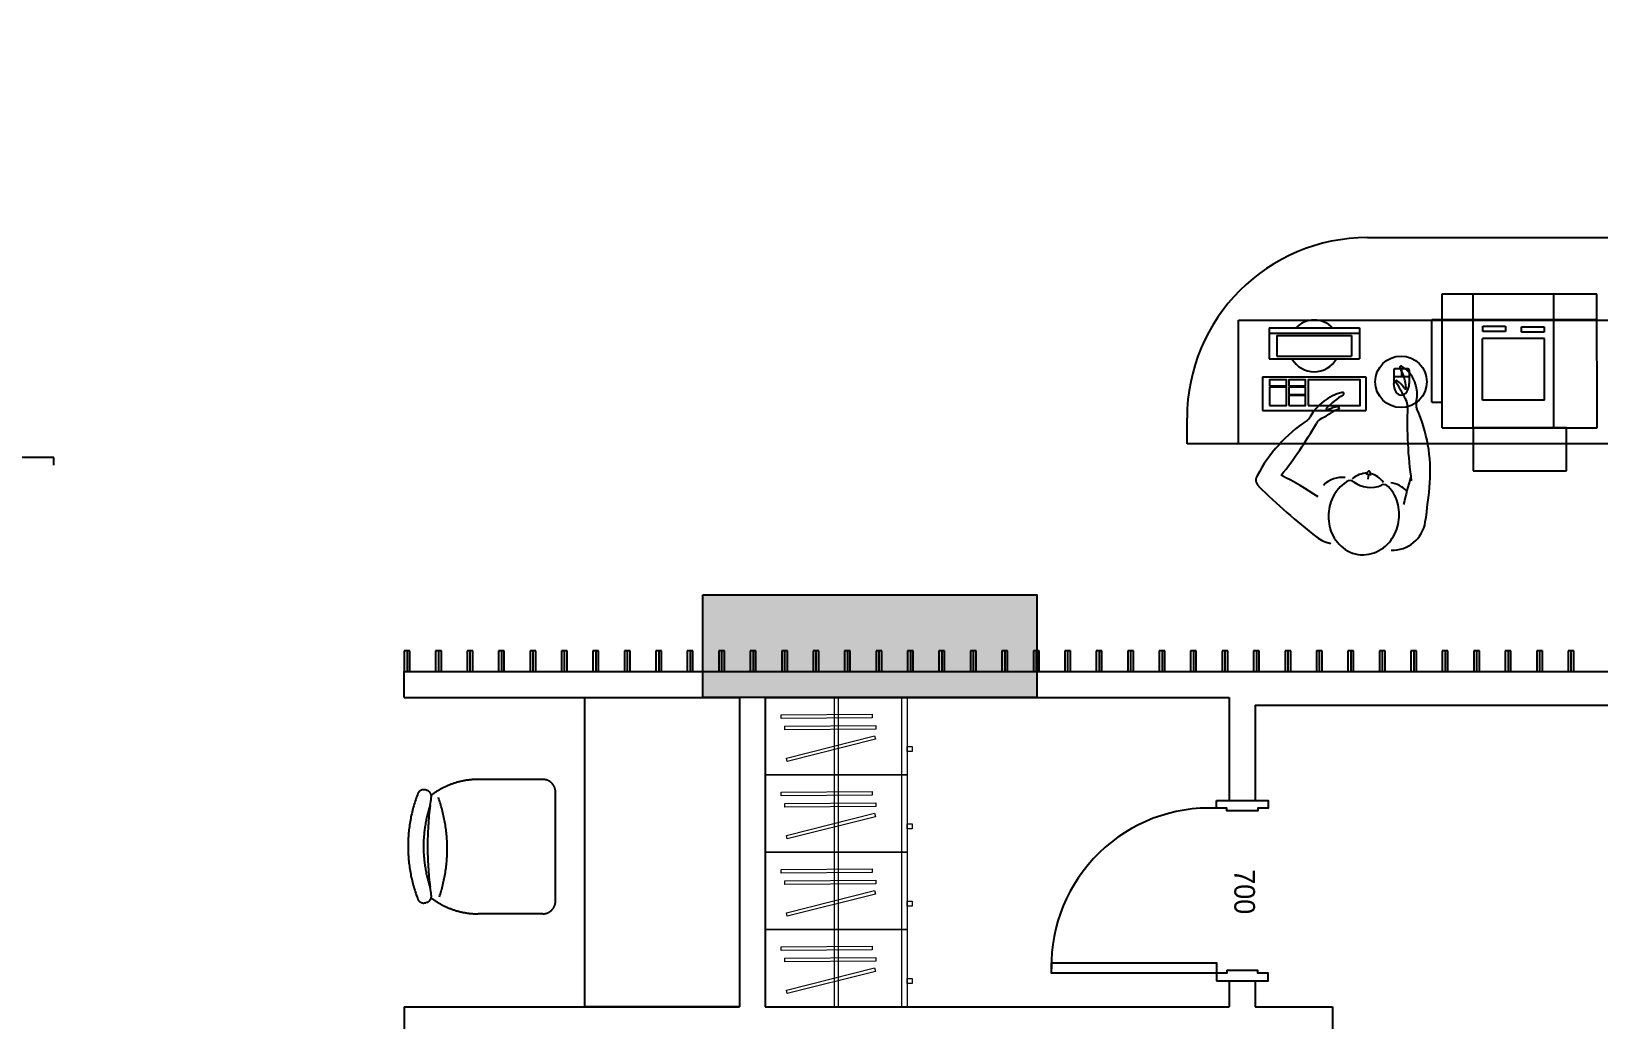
# Model space of a CAD drawing. Extents: x 11477420 to 23072185, y -28506554 to -14238804.
# Drawn here: x 11494392 to 11500470, y -14317879 to -14314046 of the extents above; entities that cross this region are included whole.
import ezdxf
from ezdxf.enums import TextEntityAlignment as Align

# ---------------------------------------------------------------- set-up
doc = ezdxf.new("R2010")
doc.units = 0
doc.header["$LTSCALE"] = 50
doc.header["$MEASUREMENT"] = 0
doc.linetypes.add('DH-HID2', pattern=[1.2, 0.8, -0.4])
doc.linetypes.add('HIDDEN1', pattern=[1.1, 0.7, -0.4])
doc.layers.get('0').update_dxf_attribs({"linetype": 'CONTINUOUS'})
for name, color, linetype in [('03-WAL NEW', 3, 'CONTINUOUS'), ('1.천장.벽체선(내벽)', 3, 'CONTINUOUS'), ('2.글자선', 60, 'CONTINUOUS'), ('3 가구-붙박이', 6, 'CONTINUOUS'), ('3.기호.계단선', 30, 'CONTINUOUS'), ('BLOCK', 1, 'CONTINUOUS'), ('CO-DO-FR', 7, 'CONTINUOUS'), ('CO-DOOR', 8, 'CONTINUOUS'), ('CO-FURB', 6, 'CONTINUOUS'), ('FINISH', 6, 'CONTINUOUS'), ('FU-FURM', 251, 'DH-HID2')]:
    doc.layers.add(name, color=color, linetype=linetype)
doc.layers.add('Arch', color=8, linetype='CONTINUOUS', lineweight=0)
doc.styles.add('W-TEXT2', font='Dotum.ttf')
doc.linetypes.add('BATTING', pattern='A,0.00254,-2.54,[134,ltypeshp.shx,S=2.54,R=0,X=-2.54,Y=0],-5.08,[134,ltypeshp.shx,S=2.54,R=180,X=2.54,Y=0],-2.54', length=10.16254)

# ---------------------------------------------------------------- blocks, each defined once
blk = doc.blocks.new('flooor2')
at = {"layer": '03-WAL NEW', "color": 8}
for p, q in [((11530260.1, -14277319.4), (11530238.1, -14277319.4)), ((11530238.1, -14277319.4), (11530238.1, -14277399.4)), ((11530260.1, -14277399.4), (11530260.1, -14277319.4)), ((11530382.1, -14277319.4), (11530360.1, -14277319.4)), ((11530360.1, -14277319.4), (11530360.1, -14277399.4)), ((11530382.1, -14277399.4), (11530382.1, -14277319.4)), ((11530504.1, -14277319.4), (11530482.1, -14277319.4)), ((11530482.1, -14277319.4), (11530482.1, -14277399.4)), ((11530504.1, -14277399.4), (11530504.1, -14277319.4)), ((11530626.1, -14277319.4), (11530604.1, -14277319.4)), ((11530604.1, -14277319.4), (11530604.1, -14277399.4)), ((11530626.1, -14277399.4), (11530626.1, -14277319.4)), ((11530748.1, -14277319.4), (11530726.1, -14277319.4)), ((11530726.1, -14277319.4), (11530726.1, -14277399.4)), ((11530748.1, -14277399.4), (11530748.1, -14277319.4)), ((11530870.1, -14277319.4), (11530848.1, -14277319.4)), ((11530848.1, -14277319.4), (11530848.1, -14277399.4)), ((11530870.1, -14277399.4), (11530870.1, -14277319.4)), ((11530992.1, -14277319.4), (11530970.1, -14277319.4)), ((11530970.1, -14277319.4), (11530970.1, -14277399.4)), ((11530992.1, -14277399.4), (11530992.1, -14277319.4)), ((11531114.1, -14277319.4), (11531092.1, -14277319.4)), ((11531092.1, -14277319.4), (11531092.1, -14277399.4)), ((11531114.1, -14277399.4), (11531114.1, -14277319.4)), ((11531236.1, -14277319.4), (11531214.1, -14277319.4)), ((11531214.1, -14277319.4), (11531214.1, -14277399.4)), ((11531236.1, -14277399.4), (11531236.1, -14277319.4)), ((11531358.1, -14277319.4), (11531336.1, -14277319.4)), ((11531336.1, -14277319.4), (11531336.1, -14277399.4)), ((11531358.1, -14277399.4), (11531358.1, -14277319.4)), ((11531480.1, -14277319.4), (11531458.1, -14277319.4)), ((11531458.1, -14277319.4), (11531458.1, -14277399.4)), ((11531480.1, -14277399.4), (11531480.1, -14277319.4)), ((11531602.1, -14277319.4), (11531580.1, -14277319.4)), ((11531580.1, -14277319.4), (11531580.1, -14277399.4)), ((11531602.1, -14277399.4), (11531602.1, -14277319.4)), ((11531724.1, -14277319.4), (11531702.1, -14277319.4)), ((11531702.1, -14277319.4), (11531702.1, -14277399.4)), ((11531724.1, -14277399.4), (11531724.1, -14277319.4)), ((11531846.1, -14277319.4), (11531824.1, -14277319.4)), ((11531824.1, -14277319.4), (11531824.1, -14277399.4)), ((11531846.1, -14277399.4), (11531846.1, -14277319.4)), ((11531968.1, -14277319.4), (11531946.1, -14277319.4)), ((11531946.1, -14277319.4), (11531946.1, -14277399.4)), ((11531968.1, -14277399.4), (11531968.1, -14277319.4)), ((11532090.1, -14277319.4), (11532068.1, -14277319.4)), ((11532068.1, -14277319.4), (11532068.1, -14277399.4)), ((11532090.1, -14277399.4), (11532090.1, -14277319.4)), ((11532212.1, -14277319.4), (11532190.1, -14277319.4)), ((11532190.1, -14277319.4), (11532190.1, -14277399.4)), ((11532212.1, -14277399.4), (11532212.1, -14277319.4)), ((11532334.1, -14277319.4), (11532312.1, -14277319.4)), ((11532312.1, -14277319.4), (11532312.1, -14277399.4)), ((11532334.1, -14277399.4), (11532334.1, -14277319.4)), ((11532456.1, -14277319.4), (11532434.1, -14277319.4)), ((11532434.1, -14277319.4), (11532434.1, -14277399.4)), ((11532456.1, -14277399.4), (11532456.1, -14277319.4)), ((11532578.1, -14277319.4), (11532556.1, -14277319.4)), ((11532556.1, -14277319.4), (11532556.1, -14277399.4)), ((11532578.1, -14277399.4), (11532578.1, -14277319.4)), ((11532700.1, -14277319.4), (11532678.1, -14277319.4)), ((11532678.1, -14277319.4), (11532678.1, -14277399.4)), ((11532700.1, -14277399.4), (11532700.1, -14277319.4)), ((11532822.1, -14277319.4), (11532800.1, -14277319.4)), ((11532800.1, -14277319.4), (11532800.1, -14277399.4)), ((11532822.1, -14277399.4), (11532822.1, -14277319.4)), ((11532944.1, -14277319.4), (11532922.1, -14277319.4)), ((11532922.1, -14277319.4), (11532922.1, -14277399.4)), ((11532944.1, -14277399.4), (11532944.1, -14277319.4)), ((11533066.1, -14277319.4), (11533044.1, -14277319.4)), ((11533044.1, -14277319.4), (11533044.1, -14277399.4)), ((11533066.1, -14277399.4), (11533066.1, -14277319.4)), ((11533188.1, -14277319.4), (11533166.1, -14277319.4)), ((11533166.1, -14277319.4), (11533166.1, -14277399.4)), ((11533188.1, -14277399.4), (11533188.1, -14277319.4)), ((11533310.1, -14277319.4), (11533288.1, -14277319.4)), ((11533288.1, -14277319.4), (11533288.1, -14277399.4)), ((11533310.1, -14277399.4), (11533310.1, -14277319.4)), ((11533432.1, -14277319.4), (11533410.1, -14277319.4)), ((11533410.1, -14277319.4), (11533410.1, -14277399.4)), ((11533432.1, -14277399.4), (11533432.1, -14277319.4)), ((11533554.1, -14277319.4), (11533532.1, -14277319.4)), ((11533532.1, -14277319.4), (11533532.1, -14277399.4)), ((11533554.1, -14277399.4), (11533554.1, -14277319.4)), ((11533676.1, -14277319.4), (11533654.1, -14277319.4)), ((11533654.1, -14277319.4), (11533654.1, -14277399.4)), ((11533676.1, -14277399.4), (11533676.1, -14277319.4)), ((11533798.1, -14277319.4), (11533776.1, -14277319.4)), ((11533776.1, -14277319.4), (11533776.1, -14277399.4)), ((11533798.1, -14277399.4), (11533798.1, -14277319.4)), ((11533920.1, -14277319.4), (11533898.1, -14277319.4)), ((11533898.1, -14277319.4), (11533898.1, -14277399.4)), ((11533920.1, -14277399.4), (11533920.1, -14277319.4)), ((11534042.1, -14277319.4), (11534020.1, -14277319.4)), ((11534020.1, -14277319.4), (11534020.1, -14277399.4)), ((11534042.1, -14277399.4), (11534042.1, -14277319.4)), ((11534164.1, -14277319.4), (11534142.1, -14277319.4)), ((11534142.1, -14277319.4), (11534142.1, -14277399.4)), ((11534164.1, -14277399.4), (11534164.1, -14277319.4)), ((11534286.1, -14277319.4), (11534264.1, -14277319.4)), ((11534264.1, -14277319.4), (11534264.1, -14277399.4)), ((11534286.1, -14277399.4), (11534286.1, -14277319.4)), ((11534408.1, -14277319.4), (11534386.1, -14277319.4)), ((11534386.1, -14277319.4), (11534386.1, -14277399.4)), ((11534408.1, -14277399.4), (11534408.1, -14277319.4)), ((11534530.1, -14277319.4), (11534508.1, -14277319.4)), ((11534508.1, -14277319.4), (11534508.1, -14277399.4)), ((11534530.1, -14277399.4), (11534530.1, -14277319.4)), ((11534652.1, -14277319.4), (11534630.1, -14277319.4)), ((11534630.1, -14277319.4), (11534630.1, -14277399.4)), ((11534652.1, -14277399.4), (11534652.1, -14277319.4)), ((11534774.1, -14277319.4), (11534752.1, -14277319.4)), ((11534752.1, -14277319.4), (11534752.1, -14277399.4)), ((11534774.1, -14277399.4), (11534774.1, -14277319.4)), ((11530238.1, -14277399.4), (11530260.1, -14277399.4)), ((11530360.1, -14277399.4), (11530382.1, -14277399.4)), ((11530482.1, -14277399.4), (11530504.1, -14277399.4)), ((11530604.1, -14277399.4), (11530626.1, -14277399.4)), ((11530726.1, -14277399.4), (11530748.1, -14277399.4)), ((11530848.1, -14277399.4), (11530870.1, -14277399.4)), ((11530970.1, -14277399.4), (11530992.1, -14277399.4)), ((11531092.1, -14277399.4), (11531114.1, -14277399.4)), ((11531214.1, -14277399.4), (11531236.1, -14277399.4)), ((11531336.1, -14277399.4), (11531358.1, -14277399.4)), ((11531458.1, -14277399.4), (11531480.1, -14277399.4)), ((11531580.1, -14277399.4), (11531602.1, -14277399.4)), ((11531702.1, -14277399.4), (11531724.1, -14277399.4)), ((11531824.1, -14277399.4), (11531846.1, -14277399.4)), ((11531946.1, -14277399.4), (11531968.1, -14277399.4)), ((11532068.1, -14277399.4), (11532090.1, -14277399.4)), ((11532190.1, -14277399.4), (11532212.1, -14277399.4)), ((11532312.1, -14277399.4), (11532334.1, -14277399.4)), ((11532434.1, -14277399.4), (11532456.1, -14277399.4)), ((11532556.1, -14277399.4), (11532578.1, -14277399.4)), ((11532678.1, -14277399.4), (11532700.1, -14277399.4)), ((11532800.1, -14277399.4), (11532822.1, -14277399.4)), ((11532922.1, -14277399.4), (11532944.1, -14277399.4)), ((11533044.1, -14277399.4), (11533066.1, -14277399.4)), ((11533166.1, -14277399.4), (11533188.1, -14277399.4)), ((11533288.1, -14277399.4), (11533310.1, -14277399.4)), ((11533410.1, -14277399.4), (11533432.1, -14277399.4)), ((11533532.1, -14277399.4), (11533554.1, -14277399.4)), ((11533654.1, -14277399.4), (11533676.1, -14277399.4)), ((11533776.1, -14277399.4), (11533798.1, -14277399.4)), ((11533898.1, -14277399.4), (11533920.1, -14277399.4)), ((11534020.1, -14277399.4), (11534042.1, -14277399.4)), ((11534142.1, -14277399.4), (11534164.1, -14277399.4)), ((11534264.1, -14277399.4), (11534286.1, -14277399.4)), ((11534386.1, -14277399.4), (11534408.1, -14277399.4)), ((11534508.1, -14277399.4), (11534530.1, -14277399.4)), ((11534630.1, -14277399.4), (11534652.1, -14277399.4)), ((11534752.1, -14277399.4), (11534774.1, -14277399.4))]:
    blk.add_line(p, q, dxfattribs=at)
at = {"layer": '03-WAL NEW', "color": 8, "ltscale": 10}
for p, q in [((11530249.1, -14277319.4), (11530249.1, -14277399.4)), ((11530371.1, -14277319.4), (11530371.1, -14277399.4)), ((11530493.1, -14277319.4), (11530493.1, -14277399.4)), ((11530615.1, -14277319.4), (11530615.1, -14277399.4)), ((11530737.1, -14277319.4), (11530737.1, -14277399.4)), ((11530859.1, -14277319.4), (11530859.1, -14277399.4)), ((11530981.1, -14277319.4), (11530981.1, -14277399.4)), ((11531103.1, -14277319.4), (11531103.1, -14277399.4)), ((11531225.1, -14277319.4), (11531225.1, -14277399.4)), ((11531347.1, -14277319.4), (11531347.1, -14277399.4)), ((11531469.1, -14277319.4), (11531469.1, -14277399.4)), ((11531591.1, -14277319.4), (11531591.1, -14277399.4)), ((11531713.1, -14277319.4), (11531713.1, -14277399.4)), ((11531835.1, -14277319.4), (11531835.1, -14277399.4)), ((11531957.1, -14277319.4), (11531957.1, -14277399.4)), ((11532079.1, -14277319.4), (11532079.1, -14277399.4)), ((11532201.1, -14277319.4), (11532201.1, -14277399.4)), ((11532323.1, -14277319.4), (11532323.1, -14277399.4)), ((11532445.1, -14277319.4), (11532445.1, -14277399.4)), ((11532567.1, -14277319.4), (11532567.1, -14277399.4)), ((11532689.1, -14277319.4), (11532689.1, -14277399.4)), ((11532811.1, -14277319.4), (11532811.1, -14277399.4)), ((11532933.1, -14277319.4), (11532933.1, -14277399.4)), ((11533055.1, -14277319.4), (11533055.1, -14277399.4)), ((11533177.1, -14277319.4), (11533177.1, -14277399.4)), ((11533299.1, -14277319.4), (11533299.1, -14277399.4)), ((11533421.1, -14277319.4), (11533421.1, -14277399.4)), ((11533543.1, -14277319.4), (11533543.1, -14277399.4)), ((11533665.1, -14277319.4), (11533665.1, -14277399.4)), ((11533787.1, -14277319.4), (11533787.1, -14277399.4)), ((11533909.1, -14277319.4), (11533909.1, -14277399.4)), ((11534031.1, -14277319.4), (11534031.1, -14277399.4)), ((11534153.1, -14277319.4), (11534153.1, -14277399.4)), ((11534275.1, -14277319.4), (11534275.1, -14277399.4)), ((11534397.1, -14277319.4), (11534397.1, -14277399.4)), ((11534519.1, -14277319.4), (11534519.1, -14277399.4)), ((11534641.1, -14277319.4), (11534641.1, -14277399.4)), ((11534763.1, -14277319.4), (11534763.1, -14277399.4))]:
    blk.add_line(p, q, dxfattribs=at)
at = {"layer": '1.천장.벽체선(내벽)', "ltscale": 30}
for p, q in [((11530238.1, -14277399.4), (11536196.1, -14277399.4)), ((11530238.1, -14277499.4), (11530238.1, -14277399.4)), ((11530238.1, -14277499.4), (11531538.1, -14277499.4)), ((11531538.1, -14277499.4), (11531538.1, -14278699.4)), ((11531638.1, -14277499.4), (11533438.1, -14277499.4)), ((11531638.1, -14277499.4), (11531638.1, -14278699.4)), ((11533438.1, -14277499.4), (11533438.1, -14277899.4)), ((11533538.1, -14277529.4), (11535296.1, -14277529.4)), ((11533538.1, -14277529.4), (11533538.1, -14277899.4)), ((11533438.1, -14277899.4), (11533538.1, -14277899.4)), ((11533438.1, -14278599.4), (11533538.1, -14278599.4)), ((11533438.1, -14278599.4), (11533438.1, -14278699.4)), ((11533538.1, -14278599.4), (11533538.1, -14278699.4)), ((11530238.1, -14278699.4), (11530238.1, -14278899.4)), ((11530238.1, -14278699.4), (11531538.1, -14278699.4)), ((11531638.1, -14278699.4), (11533438.1, -14278699.4)), ((11533538.1, -14278699.4), (11533838.1, -14278699.4)), ((11533838.1, -14278699.4), (11533838.1, -14281299.4))]:
    blk.add_line(p, q, dxfattribs=at)
at = {"layer": '3 가구-붙박이', "color": 8}
for p, q in [((11533974.1, -14275716.4), (11537774.1, -14275716.4)), ((11533474.1, -14276036.4), (11537774.1, -14276036.4)), ((11533474.1, -14276516.4), (11533474.1, -14276036.4)), ((11533274.1, -14276516.4), (11533274.1, -14276416.4)), ((11537774.1, -14276516.4), (11533274.1, -14276516.4)), ((11530938.1, -14278699.4), (11530938.1, -14277499.4)), ((11530938.1, -14277499.4), (11531538.1, -14277499.4)), ((11531538.1, -14277499.4), (11531538.1, -14278699.4)), ((11531538.1, -14278699.4), (11530938.1, -14278699.4))]:
    blk.add_line(p, q, dxfattribs=at)
blk.add_arc((11533974.1, -14276416.4), 700, 90, 180, dxfattribs=at)
at = {"layer": 'Arch', "color": 8}
for p, q in [((11531638.1, -14277799.4), (11531638.1, -14277499.4)), ((11531638.1, -14277499.4), (11532188.1, -14277499.4)), ((11531905.6, -14277499.4), (11531905.6, -14277799.4)), ((11531920.6, -14277499.4), (11531920.6, -14277799.4)), ((11532168.1, -14277799.4), (11532168.1, -14277499.4)), ((11532188.1, -14277499.4), (11532188.1, -14277799.4)), ((11531700.5, -14277567.5), (11532052.6, -14277564.4)), ((11531700.6, -14277581.5), (11531700.5, -14277567.5)), ((11532052.8, -14277578.4), (11531700.6, -14277581.5)), ((11532052.6, -14277564.4), (11532052.8, -14277578.4)), ((11531714.6, -14277611.4), (11532066.8, -14277608.3)), ((11531714.7, -14277625.4), (11531714.6, -14277611.4)), ((11532066.9, -14277622.3), (11531714.7, -14277625.4)), ((11531720.4, -14277735), (11532061.9, -14277648.6)), ((11532065.3, -14277662.2), (11531723.9, -14277748.6)), ((11532061.9, -14277648.6), (11532065.3, -14277662.2)), ((11532066.8, -14277608.3), (11532066.9, -14277622.3)), ((11532188.1, -14277709.4), (11532188.1, -14277689.4)), ((11532188.1, -14277689.4), (11532208.1, -14277689.4)), ((11532208.1, -14277709.4), (11532188.1, -14277709.4)), ((11532208.1, -14277689.4), (11532208.1, -14277709.4)), ((11531723.9, -14277748.6), (11531720.4, -14277735)), ((11532188.1, -14277799.4), (11531638.1, -14277799.4)), ((11531638.1, -14278099.4), (11531638.1, -14277799.4)), ((11531638.1, -14277799.4), (11532188.1, -14277799.4)), ((11531905.6, -14277799.4), (11531905.6, -14278099.4)), ((11531920.6, -14277799.4), (11531920.6, -14278099.4)), ((11532168.1, -14278099.4), (11532168.1, -14277799.4)), ((11532188.1, -14277799.4), (11532188.1, -14278099.4)), ((11531700.5, -14277867.5), (11532052.6, -14277864.4)), ((11531700.6, -14277881.5), (11531700.5, -14277867.5)), ((11532052.8, -14277878.4), (11531700.6, -14277881.5)), ((11531714.6, -14277911.4), (11532066.8, -14277908.3)), ((11532052.6, -14277864.4), (11532052.8, -14277878.4)), ((11532066.8, -14277908.3), (11532066.9, -14277922.3)), ((11531714.7, -14277925.4), (11531714.6, -14277911.4)), ((11532066.9, -14277922.3), (11531714.7, -14277925.4)), ((11531720.4, -14278035), (11532061.9, -14277948.6)), ((11532065.3, -14277962.2), (11531723.9, -14278048.6)), ((11532061.9, -14277948.6), (11532065.3, -14277962.2)), ((11532188.1, -14278009.4), (11532188.1, -14277989.4)), ((11532188.1, -14277989.4), (11532208.1, -14277989.4)), ((11532208.1, -14278009.4), (11532188.1, -14278009.4)), ((11532208.1, -14277989.4), (11532208.1, -14278009.4)), ((11531723.9, -14278048.6), (11531720.4, -14278035)), ((11531638.1, -14278399.4), (11531638.1, -14278099.4)), ((11531638.1, -14278099.4), (11532188.1, -14278099.4)), ((11532188.1, -14278099.4), (11531638.1, -14278099.4)), ((11531905.6, -14278099.4), (11531905.6, -14278399.4)), ((11531920.6, -14278099.4), (11531920.6, -14278399.4)), ((11532168.1, -14278399.4), (11532168.1, -14278099.4)), ((11532188.1, -14278099.4), (11532188.1, -14278399.4)), ((11531700.5, -14278167.5), (11532052.6, -14278164.4)), ((11531700.6, -14278181.5), (11531700.5, -14278167.5)), ((11532052.8, -14278178.4), (11531700.6, -14278181.5)), ((11531714.6, -14278211.4), (11532066.8, -14278208.3)), ((11531714.7, -14278225.4), (11531714.6, -14278211.4)), ((11532052.6, -14278164.4), (11532052.8, -14278178.4)), ((11532066.8, -14278208.3), (11532066.9, -14278222.3)), ((11532066.9, -14278222.3), (11531714.7, -14278225.4)), ((11531720.4, -14278335), (11532061.9, -14278248.6)), ((11532065.3, -14278262.2), (11531723.9, -14278348.6)), ((11532061.9, -14278248.6), (11532065.3, -14278262.2)), ((11532188.1, -14278309.4), (11532188.1, -14278289.4)), ((11532188.1, -14278289.4), (11532208.1, -14278289.4)), ((11532208.1, -14278309.4), (11532188.1, -14278309.4)), ((11532208.1, -14278289.4), (11532208.1, -14278309.4)), ((11531723.9, -14278348.6), (11531720.4, -14278335)), ((11532188.1, -14278399.4), (11531638.1, -14278399.4)), ((11531638.1, -14278699.4), (11531638.1, -14278399.4)), ((11531638.1, -14278399.4), (11532188.1, -14278399.4)), ((11531905.6, -14278399.4), (11531905.6, -14278699.4)), ((11531920.6, -14278399.4), (11531920.6, -14278699.4)), ((11532168.1, -14278699.4), (11532168.1, -14278399.4)), ((11532188.1, -14278399.4), (11532188.1, -14278699.4)), ((11531700.5, -14278467.5), (11532052.6, -14278464.4)), ((11531700.6, -14278481.5), (11531700.5, -14278467.5)), ((11532052.8, -14278478.4), (11531700.6, -14278481.5)), ((11531714.6, -14278511.4), (11532066.8, -14278508.3)), ((11531714.7, -14278525.4), (11531714.6, -14278511.4)), ((11532052.6, -14278464.4), (11532052.8, -14278478.4)), ((11532066.8, -14278508.3), (11532066.9, -14278522.3)), ((11532066.9, -14278522.3), (11531714.7, -14278525.4)), ((11531720.4, -14278635), (11532061.9, -14278548.6)), ((11532065.3, -14278562.2), (11531723.9, -14278648.6)), ((11532061.9, -14278548.6), (11532065.3, -14278562.2)), ((11531723.9, -14278648.6), (11531720.4, -14278635)), ((11532188.1, -14278609.4), (11532188.1, -14278589.4)), ((11532188.1, -14278589.4), (11532208.1, -14278589.4)), ((11532208.1, -14278609.4), (11532188.1, -14278609.4)), ((11532208.1, -14278589.4), (11532208.1, -14278609.4)), ((11532188.1, -14278699.4), (11531638.1, -14278699.4))]:
    blk.add_line(p, q, dxfattribs=at)
at = {"layer": 'BLOCK', "color": 8}
for p, q in [((11533834.6, -14276378.4), (11533833.9, -14276378.7)), ((11533835.4, -14276378), (11533834.6, -14276378.4)), ((11533836.2, -14276377.6), (11533835.4, -14276378)), ((11533837, -14276377.3), (11533836.2, -14276377.6)), ((11533837.7, -14276377), (11533837, -14276377.3)), ((11533838.3, -14276376.7), (11533837.7, -14276377)), ((11533838.9, -14276376.4), (11533838.3, -14276376.7)), ((11533839.5, -14276376.2), (11533838.9, -14276376.4)), ((11533840.1, -14276376), (11533839.5, -14276376.2)), ((11533840.7, -14276375.8), (11533840.1, -14276376)), ((11533841.2, -14276375.6), (11533840.7, -14276375.8)), ((11533841.8, -14276375.4), (11533841.2, -14276375.6)), ((11533842.3, -14276375.2), (11533841.8, -14276375.4)), ((11533842.9, -14276375.1), (11533842.3, -14276375.2)), ((11533843.4, -14276374.9), (11533842.9, -14276375.1)), ((11533844, -14276374.7), (11533843.4, -14276374.9)), ((11533844.6, -14276374.6), (11533844, -14276374.7)), ((11533845.2, -14276374.4), (11533844.6, -14276374.6)), ((11533845.8, -14276374.3), (11533845.2, -14276374.4)), ((11533846.5, -14276374.1), (11533845.8, -14276374.3)), ((11533847.1, -14276374), (11533846.5, -14276374.1)), ((11533847.9, -14276373.8), (11533847.1, -14276374)), ((11533848.7, -14276373.7), (11533847.9, -14276373.8)), ((11533849.6, -14276373.5), (11533848.7, -14276373.7)), ((11533850.5, -14276373.4), (11533849.6, -14276373.5)), ((11533851.5, -14276373.2), (11533850.5, -14276373.4)), ((11533852.7, -14276373.1), (11533851.5, -14276373.2)), ((11533854, -14276373), (11533852.7, -14276373.1)), ((11533855.4, -14276373), (11533854, -14276373)), ((11533856.9, -14276373), (11533855.4, -14276373)), ((11533858.6, -14276373.2), (11533856.9, -14276373)), ((11533860.4, -14276373.5), (11533858.6, -14276373.2)), ((11533862, -14276374.1), (11533860.4, -14276373.5)), ((11533863.5, -14276374.9), (11533862, -14276374.1)), ((11533864.5, -14276376.1), (11533863.5, -14276374.9)), ((11533863.9, -14276380.8), (11533864.1, -14276380.5)), ((11533864.1, -14276380.5), (11533864.8, -14276379)), ((11533865, -14276377.5), (11533864.5, -14276376.1)), ((11533864.8, -14276379), (11533865, -14276377.5)), ((11533971.3, -14276632.2), (11533970.9, -14276633.5)), ((11533971.8, -14276630.9), (11533971.3, -14276632.2)), ((11533972.5, -14276629.4), (11533971.8, -14276630.9)), ((11533973.2, -14276627.7), (11533972.5, -14276629.4)), ((11533974.2, -14276626.1), (11533973.2, -14276627.7)), ((11533975.4, -14276624.4), (11533974.2, -14276626.1)), ((11533976.8, -14276623), (11533975.4, -14276624.4)), ((11533976.3, -14276653.5), (11533978.7, -14276632.5)), ((11533978.3, -14276622.1), (11533976.8, -14276623)), ((11533980, -14276621.9), (11533978.3, -14276622.1)), ((11533981.5, -14276622.5), (11533980, -14276621.9)), ((11533982.8, -14276623.8), (11533981.5, -14276622.5)), ((11533983.8, -14276625.4), (11533982.8, -14276623.8)), ((11533984.6, -14276627.3), (11533983.8, -14276625.4)), ((11533985.1, -14276629.1), (11533984.6, -14276627.3)), ((11533985.5, -14276630.9), (11533985.1, -14276629.1)), ((11533985.8, -14276632.5), (11533985.5, -14276630.9)), ((11533986, -14276633.9), (11533985.8, -14276632.5)), ((11533861.7, -14276690.3), (11533855.4, -14276698)), ((11533868.6, -14276682.9), (11533861.7, -14276690.3)), ((11533875.9, -14276675.9), (11533868.6, -14276682.9)), ((11533883.9, -14276669.5), (11533875.9, -14276675.9)), ((11533892.3, -14276663.5), (11533883.9, -14276669.5)), ((11533893.7, -14276662.6), (11533892.3, -14276663.5)), ((11533970.1, -14276636.6), (11533970, -14276636.8)), ((11533970.3, -14276635.6), (11533970.1, -14276636.6)), ((11533970.6, -14276634.6), (11533970.3, -14276635.6)), ((11533970.9, -14276633.5), (11533970.6, -14276634.6)), ((11533986.1, -14276635.3), (11533986, -14276633.9)), ((11533986.1, -14276636.4), (11533986.1, -14276635.3)), ((11533986.2, -14276637.5), (11533986.1, -14276636.4)), ((11533986.2, -14276638.5), (11533986.2, -14276637.5)), ((11533986.2, -14276638.7), (11533986.2, -14276638.5)), ((11534055.7, -14276682.7), (11534054.5, -14276681.5)), ((11534062.5, -14276690.4), (11534055.7, -14276682.7)), ((11534068.7, -14276698.5), (11534062.5, -14276690.4)), ((11533829.3, -14276750.1), (11533826.8, -14276759.4)), ((11533832.3, -14276741), (11533829.3, -14276750.1)), ((11533835.8, -14276732), (11533832.3, -14276741)), ((11533839.9, -14276723.1), (11533835.8, -14276732)), ((11533844.5, -14276714.5), (11533839.9, -14276723.1)), ((11533849.7, -14276706.1), (11533844.5, -14276714.5)), ((11533855.4, -14276698), (11533849.7, -14276706.1)), ((11534074.2, -14276707), (11534068.7, -14276698.5)), ((11534079.2, -14276715.8), (11534074.2, -14276707)), ((11534083.5, -14276724.8), (11534079.2, -14276715.8)), ((11534087.2, -14276734), (11534083.5, -14276724.8)), ((11534090.3, -14276743.3), (11534087.2, -14276734)), ((11534092.8, -14276752.8), (11534090.3, -14276743.3)), ((11534094.7, -14276762.3), (11534092.8, -14276752.8)), ((11533822.7, -14276787.8), (11533822.4, -14276797.4)), ((11533822.4, -14276797.4), (11533822.6, -14276807)), ((11533822.6, -14276807), (11533823.4, -14276816.6)), ((11533823.5, -14276778.3), (11533822.7, -14276787.8)), ((11533824.9, -14276768.8), (11533823.5, -14276778.3)), ((11533826.8, -14276759.4), (11533824.9, -14276768.8)), ((11534094.6, -14276819.7), (11534096, -14276810.2)), ((11534096.1, -14276771.9), (11534094.7, -14276762.3)), ((11534096, -14276810.2), (11534096.8, -14276800.7)), ((11534096.9, -14276781.5), (11534096.1, -14276771.9)), ((11534096.8, -14276800.7), (11534097.1, -14276791.1)), ((11534097.1, -14276791.1), (11534096.9, -14276781.5)), ((11533823.4, -14276816.6), (11533824.8, -14276826.2)), ((11533824.8, -14276826.2), (11533826.7, -14276835.7)), ((11533826.7, -14276835.7), (11533829.2, -14276845.2)), ((11533829.2, -14276845.2), (11533832.3, -14276854.5)), ((11533832.3, -14276854.5), (11533836, -14276863.7)), ((11533836, -14276863.7), (11533840.4, -14276872.7)), ((11533840.4, -14276872.7), (11533845.3, -14276881.5)), ((11534069.8, -14276882.4), (11534075, -14276874)), ((11534075, -14276874), (11534079.6, -14276865.4)), ((11534079.6, -14276865.4), (11534083.7, -14276856.5)), ((11534083.7, -14276856.5), (11534087.2, -14276847.5)), ((11534087.2, -14276847.5), (11534090.2, -14276838.4)), ((11534090.2, -14276838.4), (11534092.7, -14276829.1)), ((11534092.7, -14276829.1), (11534094.6, -14276819.7)), ((11533845.3, -14276881.5), (11533850.9, -14276890)), ((11533850.9, -14276890), (11533857.1, -14276898.1)), ((11533857.1, -14276898.1), (11533863.9, -14276905.8)), ((11533863.9, -14276905.8), (11533871.3, -14276913)), ((11533871.3, -14276913), (11533879.2, -14276919.7)), ((11533879.2, -14276919.7), (11533887.8, -14276925.8)), ((11533887.8, -14276925.8), (11533896.8, -14276931.2)), ((11533896.8, -14276931.2), (11533906.3, -14276935.9)), ((11533906.3, -14276935.9), (11533916.2, -14276939.7)), ((11533999.4, -14276938.9), (11534009.1, -14276934.9)), ((11534009.1, -14276934.9), (11534018.4, -14276930.3)), ((11534018.4, -14276930.3), (11534027.3, -14276925)), ((11534027.3, -14276925), (11534035.7, -14276919)), ((11534035.7, -14276919), (11534043.6, -14276912.6)), ((11534043.6, -14276912.6), (11534050.9, -14276905.6)), ((11534050.9, -14276905.6), (11534057.8, -14276898.2)), ((11534057.8, -14276898.2), (11534064.1, -14276890.5)), ((11534064.1, -14276890.5), (11534069.8, -14276882.4)), ((11533916.2, -14276939.7), (11533926.3, -14276942.7)), ((11533926.3, -14276942.7), (11533936.7, -14276944.9)), ((11533936.7, -14276944.9), (11533947.3, -14276946.1)), ((11533947.3, -14276946.1), (11533957.9, -14276946.4)), ((11533957.9, -14276946.4), (11533968.5, -14276945.9)), ((11533968.5, -14276945.9), (11533979, -14276944.4)), ((11533979, -14276944.4), (11533989.3, -14276942)), ((11533989.3, -14276942), (11533999.4, -14276938.9))]:
    blk.add_line(p, q, dxfattribs=at)
for centre, radius, start, end in [((11534104.6, -14276220.5), 5.67, 82.09238, 210.11348), ((11533956.1, -14276312), 168.7, 4.58018, 31.69208), ((11534039, -14276324.1), 127.7, 346.18928, 58.73448), ((11533920.1, -14276503.5), 191.6, 103.22783, 151.36534), ((11534004.5, -14276546.8), 253.1, 119.57537, 138.6129), ((11533877.4, -14276322), 5.11, 294.32708, 103.22828), ((11534086.8, -14276274.8), 3.9, 47.52728, 227.52848), ((11533978.6, -14276364.1), 136.5, 24.97528, 39.28918), ((11534033.7, -14276352.9), 98.3, 31.84488, 55.42428), ((11534497.6, -14276122.4), 436, 204.97468, 210.77648), ((11534120.5, -14276299), 3.84, 211.84478, 3.31598), ((11533817.5, -14276382), 3.84, 138.61395, 298.95518), ((11533866.9, -14276471.3), 98.3, 109.62355, 118.95513), ((11533907.7, -14276510.1), 136.5, 108.65324, 122.9671), ((11534090, -14276367.2), 39.4, 352.63318, 33.43578), ((11535743.8, -14276434.6), 1615.8, 177.78963, 188.01978), ((11534201.4, -14276364), 39.4, 166.18921, 204.06958), ((11533616.4, -14276625.3), 601.2, 356.08258, 24.06938), ((11534075.9, -14276923.7), 601.2, 124.03691, 151.85959), ((11532374.2, -14275632.9), 1615.8, 321.53038, 330.15298), ((11533717.4, -14276392.8), 39.4, 304.03758, 331.36588), ((11533811.5, -14276453.6), 39.4, 114.50579, 155.30855), ((11533596.1, -14276029.8), 436, 297.16608, 302.96788), ((11533972.2, -14276715.7), 85.7, 89.98952, 131.7515), ((11533965.8, -14276715), 85.7, 34.87788, 76.63988), ((11533574.2, -14276656.7), 32.8, 144.83322, 224.36278), ((11535381, -14274815.6), 2612.4, 225.53668, 232.11768), ((11533054.4, -14277798.8), 1299.7, 55.92618, 63.25368), ((11533875.8, -14276748.9), 102.4, 83.31468, 135.50215), ((11533906.3, -14276681.9), 23, 52.97748, 123.10188), ((11533985.2, -14276577.3), 108, 232.97798, 293.65138), ((11534037.7, -14276697.3), 23, 43.52748, 113.65188), ((11534051.9, -14276769.6), 102.4, 43.44828, 83.31468), ((11535384.4, -14277025.2), 1299.7, 162.97812, 167.81871), ((11531614.1, -14276435.5), 2612.4, 351.55178, 354.93008), ((11534071.5, -14276800.5), 128, 267.27298, 351.55188), ((11533855.5, -14276776.5), 128, 232.11768, 259.40108)]:
    blk.add_arc(centre, radius, start, end, dxfattribs=at)
at = {"layer": 'CO-DO-FR', "color": 8}
for points in [[(11533388.1, -14277899.4), (11533588.1, -14277899.4), (11533588.1, -14277929.4), (11533548.1, -14277929.4), (11533548.1, -14277939.4), (11533428.1, -14277939.4), (11533428.1, -14277929.4), (11533388.1, -14277929.4), (11533388.1, -14277899.4)], [(11533388.1, -14278599.4), (11533588.1, -14278599.4), (11533588.1, -14278569.4), (11533548.1, -14278569.4), (11533548.1, -14278559.4), (11533428.1, -14278559.4), (11533428.1, -14278569.4), (11533388.1, -14278569.4), (11533388.1, -14278599.4)]]:
    blk.add_lwpolyline(points, close=True, dxfattribs=at)
at = {"layer": 'CO-DOOR'}
blk.add_lwpolyline([(11532748.1, -14278529.4), (11533388.1, -14278529.4), (11533388.1, -14278569.4), (11532748.1, -14278569.4)], close=True, dxfattribs=at)
blk.add_arc((11533359.9, -14278540.7), 611.9, 87.36138, 181.0566, dxfattribs=at)
at = {"layer": 'CO-FURB', "color": 8, "linetype": 'HIDDEN1', "ltscale": 100}
for p, q in [((11530775.1, -14277817.7), (11530525.1, -14277817.7)), ((11530325.9, -14277860.1), (11530321.2, -14277858.7)), ((11530825.1, -14278289), (11530825.1, -14277867.7)), ((11530325.9, -14278294.5), (11530321.2, -14278296)), ((11530775.1, -14278339), (11530525.1, -14278339))]:
    blk.add_line(p, q, dxfattribs=at)
for centre, radius, start, end in [((11530525.1, -14278117.7), 300, 90, 127.36863), ((11530775.1, -14277867.7), 50, 0, 90), ((11530821.3, -14278077.3), 568.4, 159.39675, 200.60325), ((11530313.7, -14277882.5), 25, 72.73162, 167.94753), ((11530318.5, -14277884), 25, 348.0444, 72.73162), ((11530175.8, -14277877.7), 167.6, 345.77208, 356.07559), ((11529814, -14278086.8), 591, 341.56505, 19.63436), ((11530821.3, -14278077.3), 508.4, 161.84531, 198.15469), ((11531638.5, -14278077.3), 1309.8, 173.05446, 186.94554), ((11530318.5, -14278270.6), 25, 287.26838, 11.9556), ((11530175.8, -14278276.9), 167.6, 3.92441, 14.22792), ((11530313.7, -14278272.1), 25, 192.05247, 287.26838), ((11530525.1, -14278039), 300, 232.53605, 270), ((11530775.1, -14278289), 50, 270, 0)]:
    blk.add_arc(centre, radius, start, end, dxfattribs=at)
at = {"layer": 'FINISH', "color": 8, "ltscale": 10}
for p, q in [((11528878.7, -14276569.4), (11522058.6, -14276569.4)), ((11528878.7, -14276599.4), (11528878.7, -14276569.4))]:
    blk.add_line(p, q, dxfattribs=at)
at = {"layer": 'FU-FURM', "color": 8, "ltscale": 30}
for p, q in [((11534264, -14275934.5), (11534864, -14275934.4)), ((11534264.1, -14276454.5), (11534264, -14275934.5)), ((11534384.1, -14276454.5), (11534384, -14275934.5)), ((11534696.1, -14276454.4), (11534696, -14275934.4)), ((11534864.1, -14276454.4), (11534864, -14275934.4)), ((11534224, -14276034.5), (11534264, -14276034.5)), ((11534224.1, -14276354.5), (11534224, -14276034.5)), ((11534264, -14276034.5), (11534864, -14276034.4)), ((11534660.2, -14276107.2), (11534420.2, -14276107.2)), ((11534420.2, -14276347.2), (11534420.2, -14276107.2)), ((11534660.2, -14276347.2), (11534660.2, -14276107.2)), ((11534224.1, -14276354.5), (11534264.1, -14276354.5)), ((11534660.2, -14276347.2), (11534420.2, -14276347.2)), ((11534264.1, -14276454.5), (11534864.1, -14276454.4))]:
    blk.add_line(p, q, dxfattribs=at)
at = {"layer": 'FU-FURM', "color": 8, "linetype": 'Continuous'}
for p, q in [((11533592.4, -14276066.4), (11533942.4, -14276066.4)), ((11533592.4, -14276066.4), (11533592.4, -14276186.4)), ((11533592.4, -14276066.4), (11533592.4, -14276186.4)), ((11533942.4, -14276066.4), (11533942.4, -14276186.4)), ((11533592.4, -14276086.4), (11533942.4, -14276086.4)), ((11533622.4, -14276096.4), (11533912.4, -14276096.4)), ((11533622.4, -14276096.4), (11533622.4, -14276176.4)), ((11533912.4, -14276096.4), (11533912.4, -14276176.4)), ((11533592.4, -14276186.4), (11533942.4, -14276186.4)), ((11533622.4, -14276176.4), (11533912.4, -14276176.4)), ((11533567.4, -14276256.4), (11533967.4, -14276256.4)), ((11533567.4, -14276256.4), (11533567.4, -14276386.4)), ((11533967.4, -14276256.4), (11533967.4, -14276386.4)), ((11534075.5, -14276230.7), (11534075.5, -14276282.2)), ((11534135.5, -14276255.7), (11534075.5, -14276255.7)), ((11534130.5, -14276225.7), (11534080.5, -14276225.7)), ((11534105.5, -14276225.7), (11534105.5, -14276255.7)), ((11534135.5, -14276230.7), (11534135.5, -14276282.2)), ((11533567.4, -14276386.4), (11533967.4, -14276386.4))]:
    blk.add_line(p, q, dxfattribs=at)
at = {"layer": 'FU-FURM', "color": 8, "ltscale": 30}
for points in [[(11534421.4, -14276060.3), (11534509.4, -14276060.3), (11534509.5, -14276080.3), (11534421.5, -14276080.3), (11534421.4, -14276060.3)], [(11534570.6, -14276062.9), (11534658.6, -14276062.8), (11534658.6, -14276082.8), (11534570.6, -14276082.9), (11534570.6, -14276062.9)]]:
    blk.add_lwpolyline(points, dxfattribs=at)
at = {"layer": 'FU-FURM', "color": 8, "linetype": 'Continuous'}
for points in [[(11533594.3, -14276291.1), (11533659.2, -14276291.1), (11533659.2, -14276267.9), (11533594.3, -14276267.9)], [(11533669.2, -14276291.1), (11533734.1, -14276291.1), (11533734.1, -14276267.9), (11533669.2, -14276267.9)], [(11533744.1, -14276367.6), (11533945.4, -14276367.6), (11533945.4, -14276267.9), (11533744.1, -14276267.9)], [(11533594.3, -14276367.6), (11533659.2, -14276367.6), (11533659.2, -14276296.1), (11533594.3, -14276296.1)], [(11533669.2, -14276324.4), (11533734.1, -14276324.4), (11533734.1, -14276296.1), (11533669.2, -14276296.1)], [(11533669.2, -14276367.6), (11533734.1, -14276367.6), (11533734.1, -14276329.1), (11533669.2, -14276329.1)]]:
    blk.add_lwpolyline(points, close=True, dxfattribs=at)
at = {"layer": 'FU-FURM', "color": 8, "ltscale": 30}
blk.add_lwpolyline([(11534384.1, -14276454.5), (11534384.1, -14276620.7), (11534745.4, -14276620.7), (11534745.4, -14276454.5)], close=True, dxfattribs=at)
at = {"layer": 'FU-FURM', "color": 8, "linetype": 'Continuous'}
blk.add_circle((11534104.1, -14276275.5), 100, dxfattribs=at)
for centre, radius, start, end in [((11533767.4, -14276136.4), 100, 44.427, 135.573), ((11533767.4, -14276136.4), 100, 210, 330), ((11534080.5, -14276230.7), 5, 90, 180), ((11534130.5, -14276230.7), 5, 0, 90), ((11534135.2, -14276284), 59.8, 178.31355, 211.18555), ((11534105.5, -14276302), 25, 211.18555, 328.81445), ((11534075.7, -14276284), 59.8, 328.81445, 1.68645)]:
    blk.add_arc(centre, radius, start, end, dxfattribs=at)
at = {"layer": '2.글자선', "color": 8, "style": 'W-TEXT2'}
blk.add_text('700', height=80, rotation=270, dxfattribs=at).set_placement((11533497.6, -14278253.2), align=Align.MIDDLE_CENTER)

msp = doc.modelspace()

# ---------------------------------------------------------------- hatches: boundary and pattern name
at = {"layer": '3.기호.계단선', "linetype": 'BATTING', "ltscale": 10}
h = msp.add_hatch(dxfattribs=at)
h.set_pattern_fill('DOTS', color=256, scale=500)
h.paths.add_polyline_path([(11485947.5, -14311543.7), (11490392.2, -14311543.7), (11490392.2, -14312147), (11485947.5, -14312147)])
h.paths.add_polyline_path([(11496996.1, -14309624), (11497551.1, -14309624), (11497551.1, -14311774), (11496996.1, -14311774)])
h.paths.add_polyline_path([(11496996.3, -14316231.8), (11498292.2, -14316231.8), (11498292.2, -14316629), (11496996.3, -14316629)])
h.paths.add_polyline_path([(11495439.5, -14312043.4), (11496569.1, -14312043.4), (11496569.1, -14311656.6), (11495439.5, -14311656.6)])

# ---------------------------------------------------------------- linework, layer by layer
at = {"layer": '3.기호.계단선', "ltscale": 10}
msp.add_lwpolyline([(11496996.3, -14316231.8), (11498292.2, -14316231.8), (11498292.2, -14316629), (11496996.3, -14316629)], close=True, dxfattribs=at)

# ---------------------------------------------------------------- block references
msp.add_blockref('flooor2', (-34400, -39129.5))

doc.saveas('drawing.dxf')
